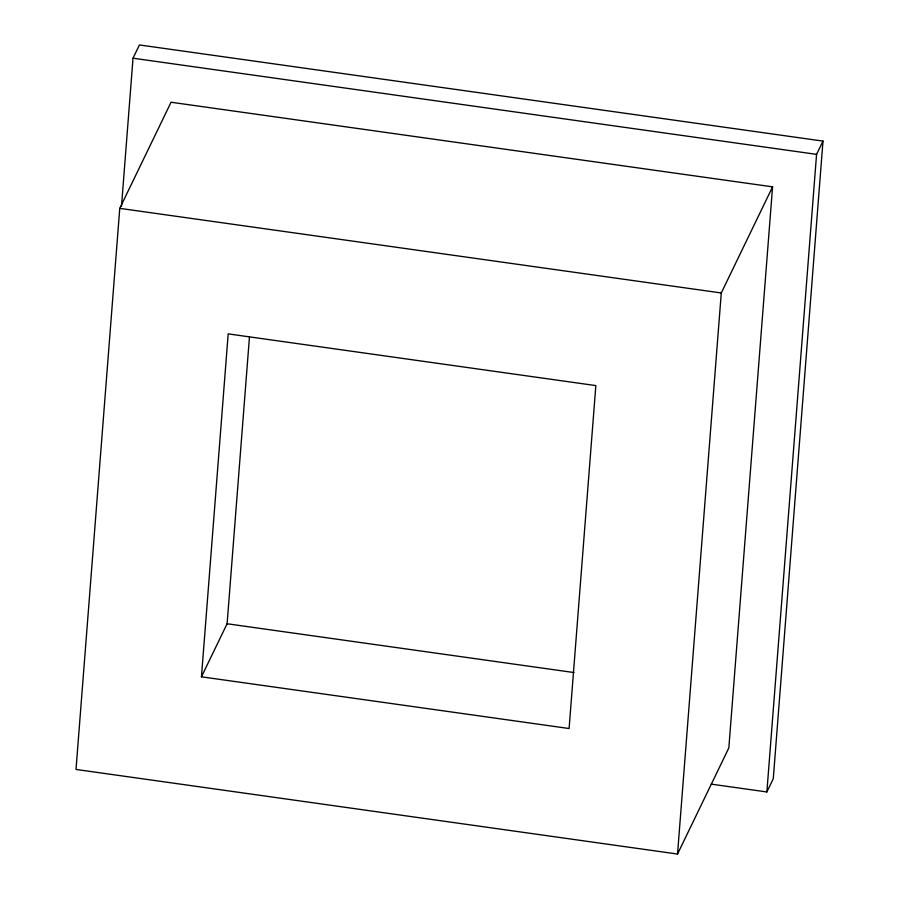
<?xml version="1.0" encoding="UTF-8"?>
<svg xmlns="http://www.w3.org/2000/svg" width="899" height="899" viewBox="0 0 899 899"><rect width="100%" height="100%" fill="white"/><g stroke="black" fill="none" stroke-linecap="round" stroke-linejoin="round"><path stroke-width="1.35" d="M119.758 208.354L76.01 769.443L677.531 854.05L728.831 747.934L772.578 186.846L171.057 102.239L119.758 208.354L721.279 292.962L772.578 186.846M121.477 206.433L133.03 58.21L139.435 44.95L822.99 141.098L773.275 778.691L766.869 791.952L711.289 784.142M201.455 676.812L228.189 333.877L595.846 385.592L569.101 728.527L201.455 676.812L227.099 623.76L249.472 336.81M677.531 854.05L721.279 292.962M766.869 791.952L816.573 154.358L822.99 141.098M133.03 58.21L816.573 154.358M227.099 623.76L573.944 672.542"/></g></svg>
